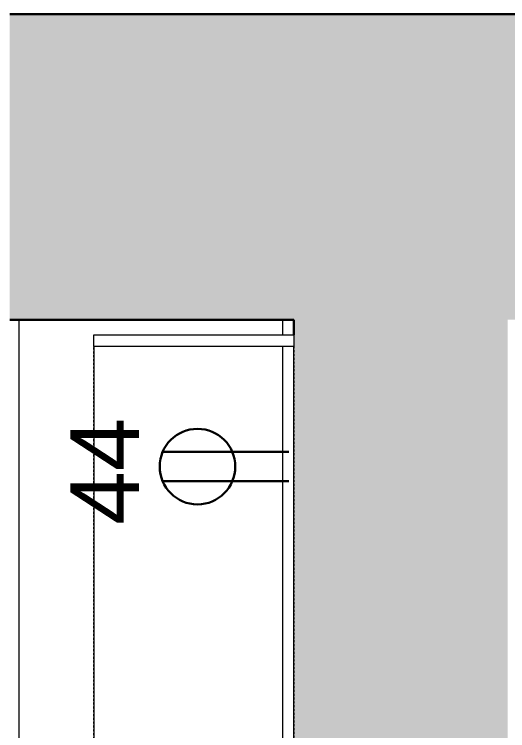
# Model space of a CAD drawing. Header units: inches. Extents: x -4688 to 1542, y -3558 to 978.
# Drawn here: x -377.26 to -344.96, y 516.77 to 563.68 of the extents above; entities that cross this region are included whole.
import ezdxf

# ---------------------------------------------------------------- set-up
doc = ezdxf.new("R2010")
doc.units = ezdxf.units.IN
doc.header["$MEASUREMENT"] = 0
doc.linetypes.add('Dash', pattern=[0.25, 0.125, -0.125])
for name, color, linetype, lineweight in [('A-ANNO-NOTE', 131, 'Continuous', 40), ('A-WALL', 113, 'Continuous', 18), ('A-WALL-PATT', 111, 'Continuous', 18), ('Q-CASE', 31, 'Continuous', 9), ('Q-CASE-HDLN', 31, 'Dash', 9)]:
    doc.layers.add(name, color=color, linetype=linetype, lineweight=lineweight)
doc.styles.add('Swis721 Lt BT', font='swissl.ttf', dxfattribs={"height": 4.5})

# ---------------------------------------------------------------- blocks, each defined once
blk = doc.blocks.new('C-Counter Top - ADJ HEIGHT 18_-7890894-1st Floor Power _ Signal')
at = {"layer": 'Q-CASE'}
for p, q in [((-47.262, -0.75), (-46.262, -0.75)), ((-47.262, -18), (17.65, -18))]:
    blk.add_line(p, q, dxfattribs=at)
blk = doc.blocks.new('CW Cupbd Ohead - OPEN SHELVING-8264271-1st Floor Power _ Signal')
at = {"layer": 'Q-CASE'}
for p, q in [((1.995, -2.362), (2.745, -2.362)), ((1.995, -15.45), (1.995, -2.362)), ((2.745, -2.362), (2.745, -15.45)), ((32.202, -2.362), (2.745, -2.362)), ((32.202, -2.362), (32.952, -2.362)), ((32.202, -15.45), (32.202, -2.362)), ((32.952, -15.45), (32.952, -2.362)), ((2.745, -3.112), (32.202, -3.112)), ((2.745, -15.45), (1.995, -15.45)), ((2.745, -15.45), (32.202, -15.45)), ((32.952, -15.45), (32.202, -15.45))]:
    blk.add_line(p, q, dxfattribs=at)
at = {"layer": 'Q-CASE-HDLN'}
for p, q in [((1.995, -15.45), (1.995, -2.362)), ((1.995, -2.362), (32.952, -2.362)), ((32.952, -2.362), (32.952, -15.45)), ((32.952, -15.45), (1.995, -15.45))]:
    blk.add_line(p, q, dxfattribs=at)

msp = doc.modelspace()

# ---------------------------------------------------------------- hatches: boundary and pattern name
at = {"layer": 'A-WALL-PATT', "lineweight": 9}
h = msp.add_hatch(color=7, dxfattribs=at)
h.paths.add_polyline_path([(1.715, 543.684), (1.715, 563.684), (-53.535, 563.684), (-53.535, 543.684), (-20.744, 543.684)], flags=0)
h.paths.add_polyline_path([(-101.053, 543.684), (-97.765, 543.684), (-97.765, 563.684), (-152.067, 563.684), (-152.067, 543.684), (-127.823, 543.684)], flags=0)
h.paths.add_polyline_path([(-196.298, 543.684), (-196.298, 563.684), (-253.928, 563.684), (-253.928, 543.684), (-208.133, 543.684)], flags=0)
h.paths.add_polyline_path([(-319.928, 543.684), (-319.928, 563.684), (-377.558, 563.684), (-377.558, 543.684), (-341.982, 543.684)], flags=0)
h.paths.add_polyline_path([(-421.788, 543.684), (-421.788, 563.684), (-473.093, 563.684), (-473.093, 543.684), (-422.292, 543.684)], flags=0)
h.paths.add_polyline_path([(-529.371, 543.684), (-517.324, 543.684), (-517.324, 563.684), (-590.071, 563.684), (-590.071, 543.684), (-556.141, 543.684)], flags=0)
h = msp.add_hatch(color=7, dxfattribs=at)
h.paths.add_polyline_path([(-344.959, 106.468), (-344.959, 193.931), (-358.959, 193.931), (-358.959, 106.468)], flags=0)
h.paths.add_polyline_path([(-344.959, 229.931), (-344.959, 345.253), (-358.959, 345.253), (-358.959, 229.931)], flags=0)
h.paths.add_polyline_path([(-344.959, 375.253), (-344.959, 424.24), (-358.959, 424.24), (-358.959, 375.253)], flags=0)
h.paths.add_polyline_path([(-344.959, 454.24), (-344.959, 543.684), (-358.959, 543.684), (-358.959, 454.24)], flags=0)

# ---------------------------------------------------------------- linework, layer by layer
at = {"layer": 'A-ANNO-NOTE', "lineweight": 30}
for p, q in [((-359.285, 535.02), (-367.548, 535.02)), ((-359.285, 533.104), (-367.548, 533.104))]:
    msp.add_line(p, q, dxfattribs=at)
msp.add_circle((-365.266, 534.062), 2.475, dxfattribs=at)
at = {"layer": 'A-WALL', "color": 8, "lineweight": 30}
for p, q in [((-319.928, 563.684), (-377.558, 563.684)), ((-377.558, 543.684), (-358.959, 543.684)), ((-358.959, 543.684), (-358.959, 542.684))]:
    msp.add_line(p, q, dxfattribs=at)

# ---------------------------------------------------------------- block references
at = {"layer": 'Q-CASE'}
for name, p, rotation in [('C-Counter Top - ADJ HEIGHT 18_-7890894-1st Floor Power _ Signal', (-358.959, 496.421), 269.9999999999988), ('CW Cupbd Ohead - OPEN SHELVING-8264271-1st Floor Power _ Signal', (-356.596, 544.679), 269.9999999999991)]:
    msp.add_blockref(name, p, dxfattribs=dict(at, rotation=rotation))

# ---------------------------------------------------------------- texts
at = {"layer": 'A-ANNO-NOTE', "lineweight": 9, "insert": (-373.587, 530.255), "char_height": 4.5, "width": 8.181, "attachment_point": 1, "rotation": 90, "style": 'Swis721 Lt BT'}
msp.add_mtext('44', dxfattribs=at)

doc.saveas('drawing.dxf')
